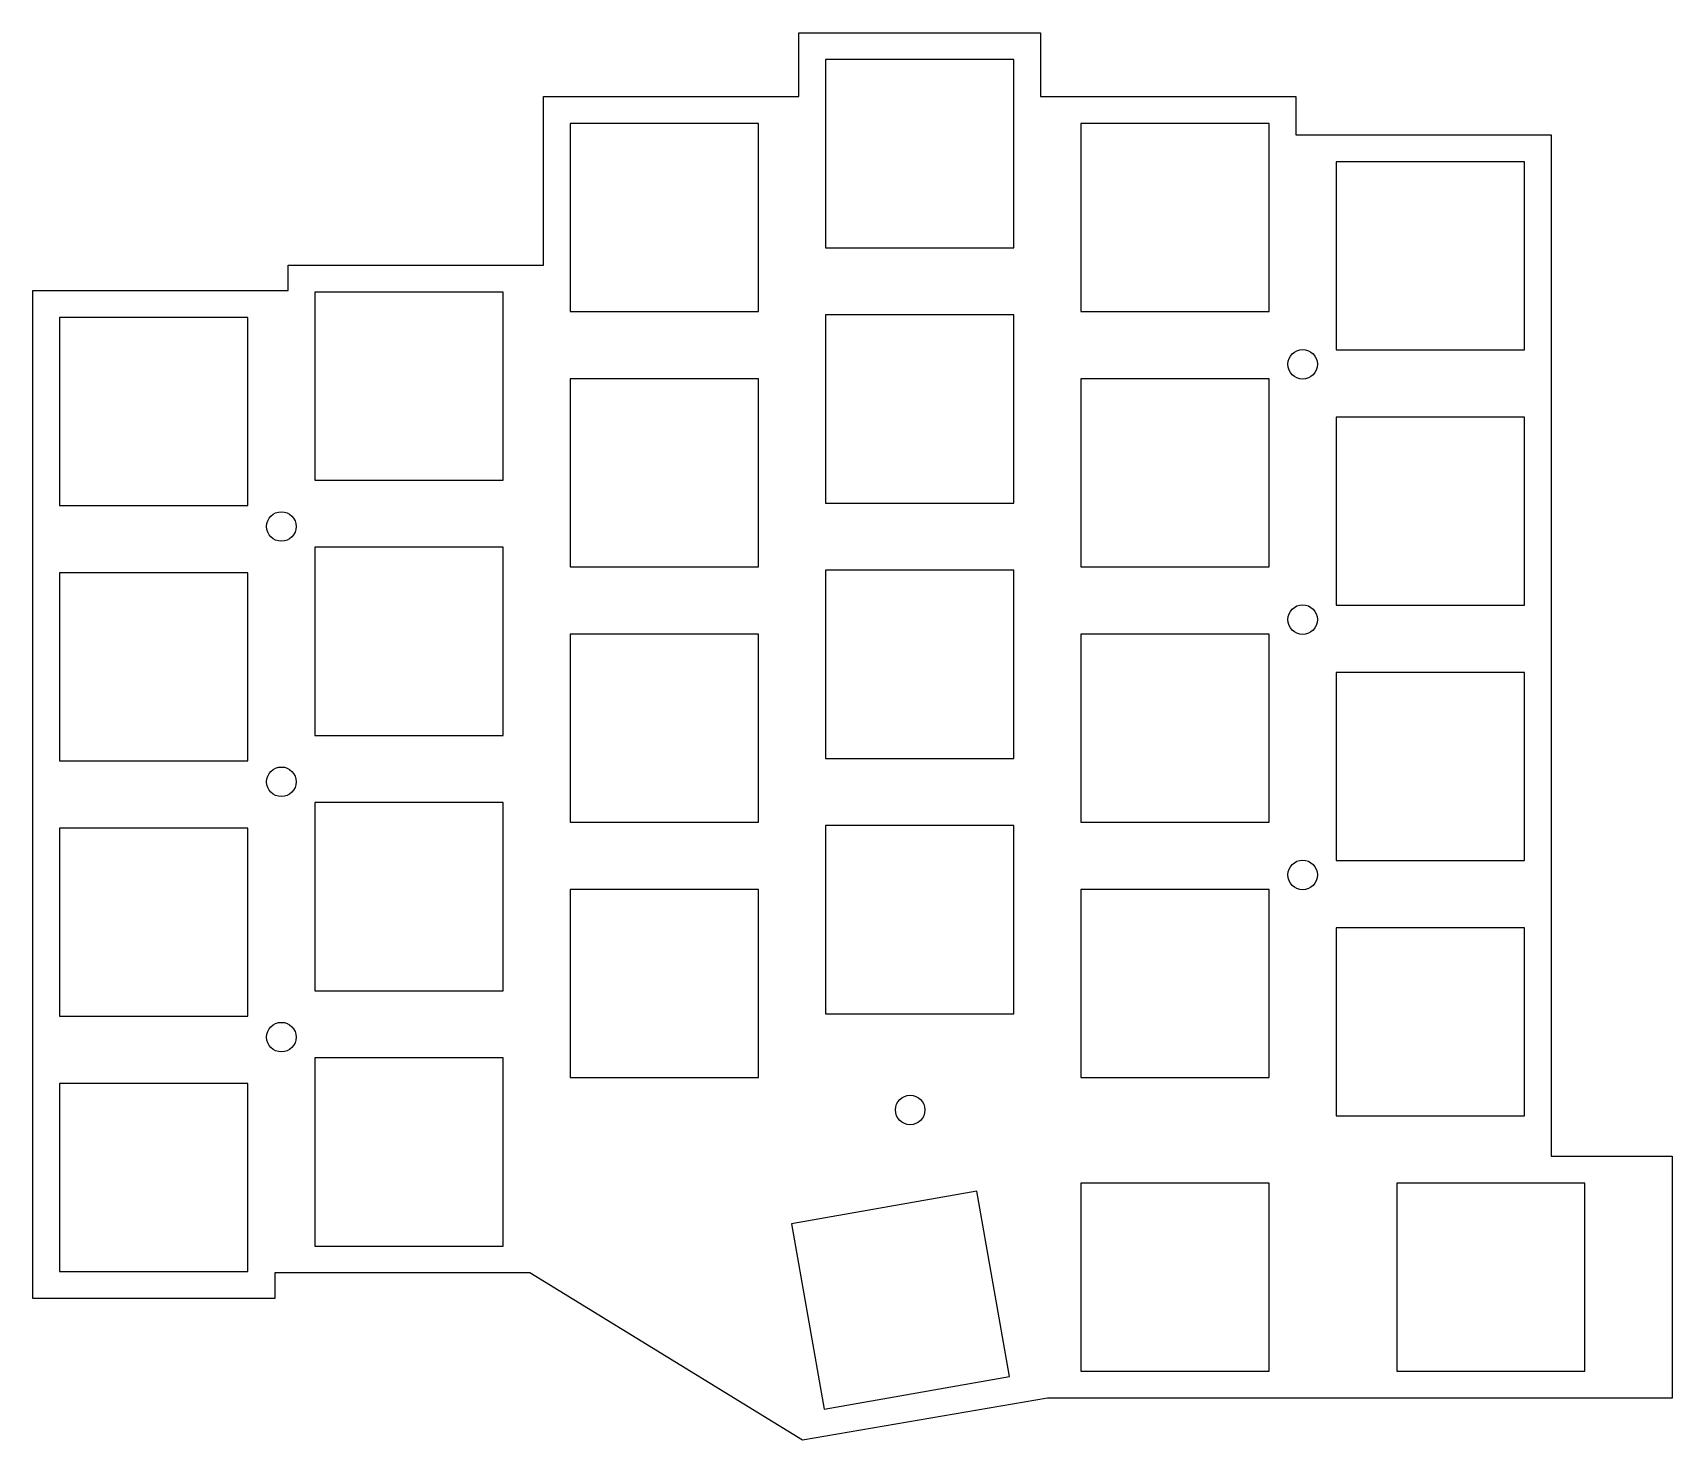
# Model space of a CAD drawing. Header units: millimetres. Extents: x 91 to 213, y -170 to -65.
import ezdxf

# ---------------------------------------------------------------- set-up
doc = ezdxf.new("R2010")
doc.units = ezdxf.units.MM

msp = doc.modelspace()

# ---------------------------------------------------------------- linework, layer by layer
for p, q in [((148, -69.56), (148, -64.81)), ((148, -64.81), (166, -64.81)), ((166, -64.81), (166, -69.56)), ((164, -66.81), (150, -66.81)), ((150, -66.81), (150, -80.81)), ((164, -80.81), (164, -66.81)), ((129, -82.1), (129, -69.56)), ((129, -69.56), (148, -69.56)), ((166, -69.56), (185, -69.56)), ((185, -69.56), (185, -72.41)), ((145, -71.56), (131, -71.56)), ((131, -71.56), (131, -85.56)), ((145, -85.56), (145, -71.56)), ((183, -71.56), (169, -71.56)), ((169, -71.56), (169, -85.56)), ((183, -85.56), (183, -71.56)), ((185, -72.41), (204, -72.41)), ((204, -72.41), (204, -148.41)), ((202, -74.41), (188, -74.41)), ((188, -74.41), (188, -88.41)), ((202, -88.41), (202, -74.41)), ((150, -80.81), (164, -80.81)), ((110, -84), (110, -82.1)), ((110, -82.1), (129, -82.1)), ((91, -159), (91, -84)), ((91, -84), (110, -84)), ((126, -84.1), (112, -84.1)), ((112, -84.1), (112, -98.1)), ((126, -98.1), (126, -84.1)), ((107, -86), (93, -86)), ((93, -86), (93, -100)), ((107, -100), (107, -86)), ((131, -85.56), (145, -85.56)), ((164, -85.81), (150, -85.81)), ((150, -85.81), (150, -99.81)), ((164, -99.81), (164, -85.81)), ((169, -85.56), (183, -85.56)), ((188, -88.41), (202, -88.41)), ((145, -90.56), (131, -90.56)), ((131, -90.56), (131, -104.56)), ((145, -104.56), (145, -90.56)), ((183, -90.56), (169, -90.56)), ((169, -90.56), (169, -104.56)), ((183, -104.56), (183, -90.56)), ((202, -93.41), (188, -93.41)), ((188, -93.41), (188, -107.41)), ((202, -107.41), (202, -93.41)), ((112, -98.1), (126, -98.1)), ((93, -100), (107, -100)), ((150, -99.81), (164, -99.81)), ((126, -103.1), (112, -103.1)), ((112, -103.1), (112, -117.1)), ((126, -117.1), (126, -103.1)), ((131, -104.56), (145, -104.56)), ((164, -104.81), (150, -104.81)), ((150, -104.81), (150, -118.81)), ((164, -118.81), (164, -104.81)), ((169, -104.56), (183, -104.56)), ((107, -105), (93, -105)), ((93, -105), (93, -119)), ((107, -119), (107, -105)), ((188, -107.41), (202, -107.41)), ((145, -109.56), (131, -109.56)), ((131, -109.56), (131, -123.56)), ((145, -123.56), (145, -109.56)), ((183, -109.56), (169, -109.56)), ((169, -109.56), (169, -123.56)), ((183, -123.56), (183, -109.56)), ((202, -112.41), (188, -112.41)), ((188, -112.41), (188, -126.41)), ((202, -126.41), (202, -112.41)), ((112, -117.1), (126, -117.1)), ((93, -119), (107, -119)), ((150, -118.81), (164, -118.81)), ((126, -122.1), (112, -122.1)), ((112, -122.1), (112, -136.1)), ((126, -136.1), (126, -122.1)), ((107, -124), (93, -124)), ((93, -124), (93, -138)), ((107, -138), (107, -124)), ((131, -123.56), (145, -123.56)), ((164, -123.81), (150, -123.81)), ((150, -123.81), (150, -137.81)), ((164, -137.81), (164, -123.81)), ((169, -123.56), (183, -123.56)), ((188, -126.41), (202, -126.41)), ((145, -128.56), (131, -128.56)), ((131, -128.56), (131, -142.56)), ((145, -142.56), (145, -128.56)), ((183, -128.56), (169, -128.56)), ((169, -128.56), (169, -142.56)), ((183, -142.56), (183, -128.56)), ((202, -131.41), (188, -131.41)), ((188, -131.41), (188, -145.41)), ((202, -145.41), (202, -131.41)), ((112, -136.1), (126, -136.1)), ((150, -137.81), (164, -137.81)), ((93, -138), (107, -138)), ((126, -141.1), (112, -141.1)), ((112, -141.1), (112, -155.1)), ((126, -155.1), (126, -141.1)), ((131, -142.56), (145, -142.56)), ((169, -142.56), (183, -142.56)), ((107, -143), (93, -143)), ((93, -143), (93, -157)), ((107, -157), (107, -143)), ((188, -145.41), (202, -145.41)), ((204, -148.41), (213, -148.41)), ((213, -148.41), (213, -166.41)), ((161.25, -151.01), (147.47, -153.44)), ((163.68, -164.8), (161.25, -151.01)), ((183, -150.41), (169, -150.41)), ((169, -150.41), (169, -164.41)), ((183, -164.41), (183, -150.41)), ((206.5, -150.41), (192.5, -150.41)), ((192.5, -150.41), (192.5, -164.41)), ((206.5, -164.41), (206.5, -150.41)), ((147.47, -153.44), (149.9, -167.23)), ((112, -155.1), (126, -155.1)), ((93, -157), (107, -157)), ((128, -157.1), (109, -157.1)), ((109, -157.1), (109, -159)), ((148.27, -169.55), (128, -157.1)), ((109, -159), (91, -159)), ((169, -164.41), (183, -164.41)), ((192.5, -164.41), (206.5, -164.41)), ((149.9, -167.23), (163.68, -164.8)), ((166.5, -166.41), (148.27, -169.55)), ((213, -166.41), (166.5, -166.41))]:
    msp.add_line(p, q)
for centre in [(185.5, -89.48), (109.5, -101.55), (185.5, -108.48), (109.5, -120.55), (185.5, -127.48), (109.5, -139.55), (156.29, -144.97)]:
    msp.add_circle(centre, 1.1)

doc.saveas('drawing.dxf')
